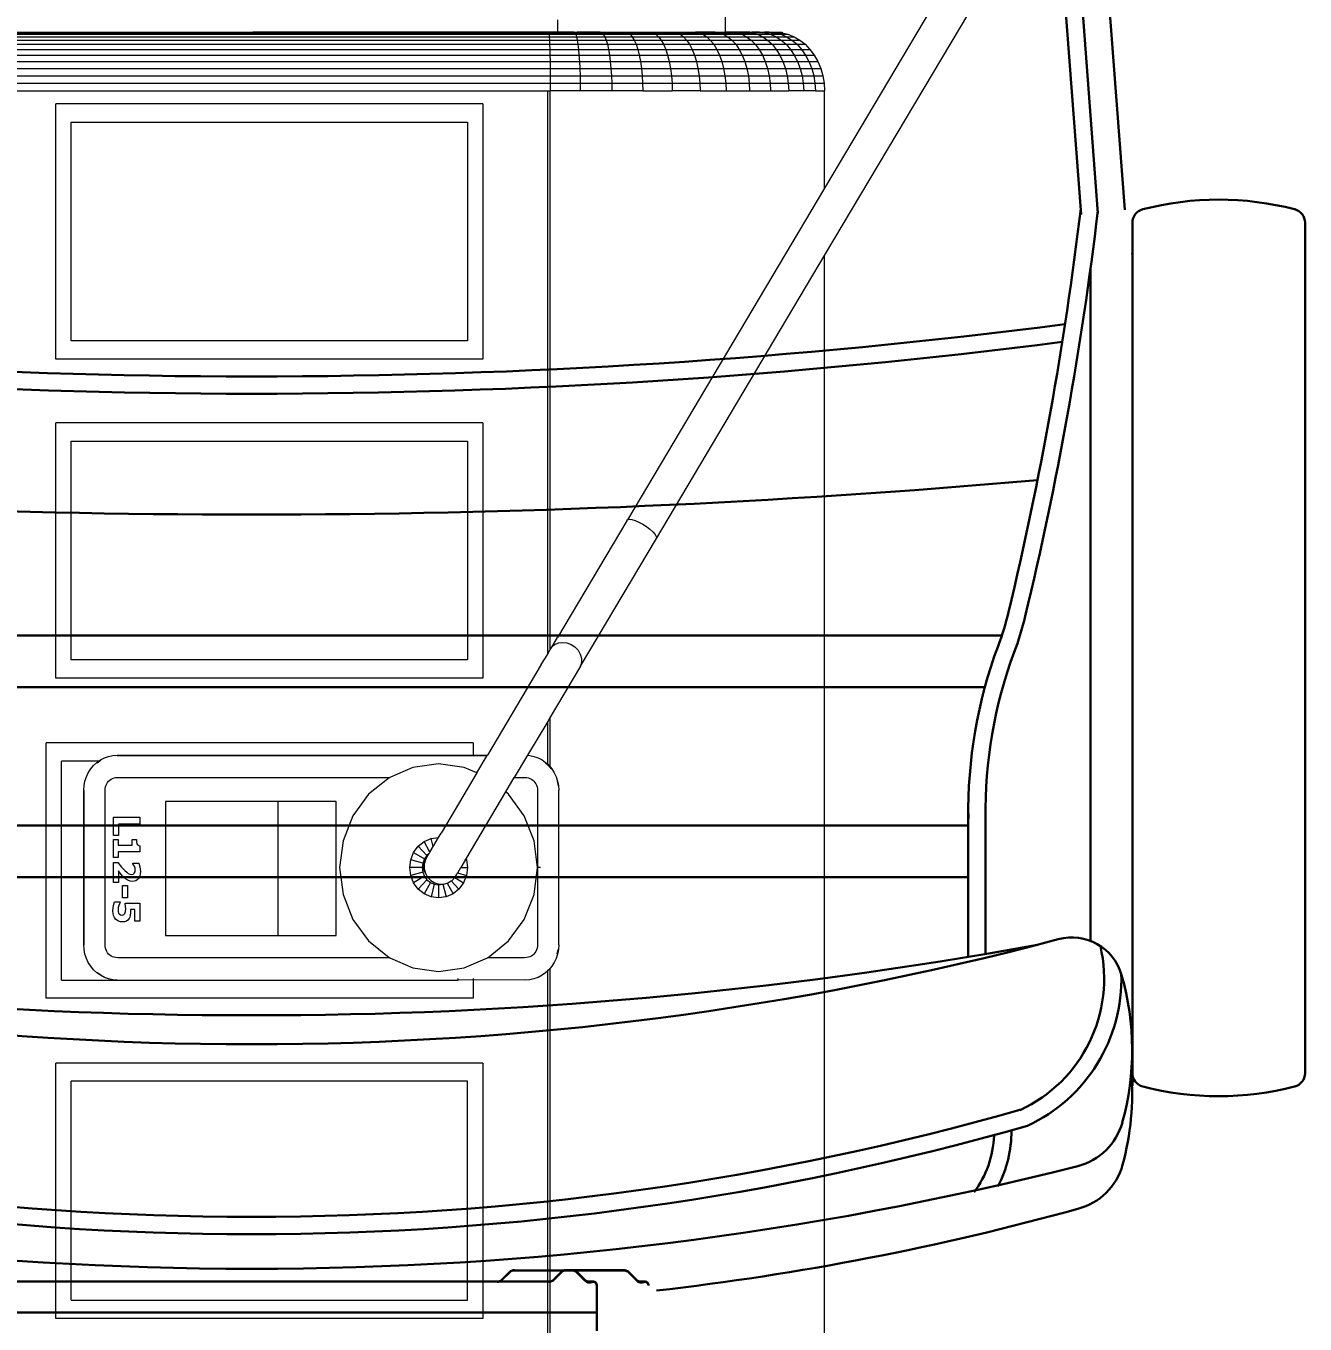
# Model space of a CAD drawing. Header units: millimetres. Extents: x 3552052 to 4144896, y -707811 to -630695.
# Drawn here: x 3697224.5 to 3697594.9, y -691755.3 to -691379.4 of the extents above; entities that cross this region are included whole.
import ezdxf

# ---------------------------------------------------------------- set-up
doc = ezdxf.new("R2010")
doc.units = ezdxf.units.MM
doc.header["$LTSCALE"] = 6
doc.header["$MEASUREMENT"] = 0
doc.layers.get('Defpoints').update_dxf_attribs({"linetype": 'CONTINUOUS', "lineweight": 0})
doc.layers.add('ELE-4M UPS P.SB', color=3, linetype='CONTINUOUS', lineweight=0)
doc.layers.add('EQP', color=6, linetype='CONTINUOUS', lineweight=0)
doc.styles.add('ROMANS', font='romans.shx')
doc.dimstyles.new('AEPL1', dxfattribs={"dimtxt": 100, "dimasz": 75, "dimexe": 25, "dimexo": 50, "dimtad": 0, "dimdec": 0, "dimtxsty": 'ROMANS', "dimcen": 2.5, "dimclrd": 7, "dimclre": 7, "dimclrt": 7, "dimadec": 0, "dimazin": 0, "dimtfac": 1, "dimtdec": 0, "dimtmove": 0, "dimatfit": 3, "dimfxl": 1, "dimlwd": 0, "dimlwe": 0, "dimarcsym": 0})

# ---------------------------------------------------------------- blocks, each defined once
blk = doc.blocks.new('*D188')
at = {"layer": 'Defpoints', "color": 0, "transparency": 16777216}
for p in [(3696598.37, -689428.17), (3697303.87, -689428.17), (3696928.12, -692148.4)]:
    blk.add_point(p, dxfattribs=at)
at = {"layer": 'ELE-4M UPS P.SB', "color": 7, "lineweight": 0, "transparency": 16777216}
for p, q in [((3697253.87, -689428.17), (3696573.37, -689428.17)), ((3696598.37, -689503.17), (3696598.37, -690611.47)), ((3696598.37, -692073.4), (3696598.37, -690965.1)), ((3696878.12, -692148.4), (3696573.37, -692148.4))]:
    blk.add_line(p, q, dxfattribs=at)
at = {"layer": 'ELE-4M UPS P.SB', "color": 7, "transparency": 16777216}
for points in [[(3696585.87, -689503.17), (3696610.87, -689503.17), (3696598.37, -689428.17)], [(3696585.87, -692073.4), (3696610.87, -692073.4), (3696598.37, -692148.4)]]:
    blk.add_solid(points, dxfattribs=at)
at = {"layer": 'ELE-4M UPS P.SB', "color": 7, "lineweight": -3, "transparency": 16777216, "insert": (3696598.37, -690788.28), "char_height": 100, "attachment_point": 5, "rotation": 90, "style": 'ROMANS'}
blk.add_mtext('2720', dxfattribs=at)
blk = doc.blocks.new('Philips+Ultrasound+fr')
at = {"layer": 'EQP'}
for p, q in [((22.33, 10.953), (14.212, -2.706)), ((14.212, -4.555), (22.934, 10.118)), ((11.497, 1.564), (11.497, 4.36)), ((6.899, 1.564), (6.899, 1.908)), ((-9.237, 1.442), (6.665, 1.442)), ((-9.222, 1.509), (6.66, 1.509)), ((-8.985, 1.564), (-5.476, 1.564)), ((-8.985, 1.564), (-0.902, 1.564)), ((-8.985, 1.55), (-5.499, 1.55)), ((-5.499, 1.55), (-5.476, 1.564)), ((-5.499, 1.55), (-1.392, 1.55)), ((-5.476, 1.564), (-1.461, 1.564)), ((-1.392, 1.55), (-1.461, 1.564)), ((3.711, 1.564), (-1.461, 1.564)), ((-1.392, 1.55), (3.735, 1.55)), ((-1.167, 1.55), (-1.064, 1.564)), ((-0.907, 1.564), (-0.91, 1.564)), ((6.899, 1.564), (-0.903, 1.564)), ((-0.793, 1.564), (-0.795, 1.564)), ((3.735, 1.55), (3.711, 1.564)), ((6.648, 1.564), (3.711, 1.564)), ((3.735, 1.55), (6.654, 1.55)), ((6.648, 1.564), (6.654, 1.55)), ((6.648, 1.564), (6.654, 1.564)), ((6.654, 1.564), (6.899, 1.564)), ((6.654, 1.564), (6.654, 1.55)), ((6.654, 1.55), (6.66, 1.509)), ((6.654, 1.55), (6.899, 1.55)), ((6.66, 1.509), (6.665, 1.442)), ((6.66, 1.509), (7.389, 1.509)), ((6.665, 1.442), (6.67, 1.349)), ((6.665, 1.442), (7.41, 1.442)), ((6.899, 1.55), (6.899, 1.564)), ((7.346, 1.564), (6.899, 1.564)), ((6.899, 1.55), (7.368, 1.55)), ((7.346, 1.564), (7.368, 1.55)), ((7.346, 1.564), (7.429, 1.564)), ((7.368, 1.55), (7.389, 1.509)), ((7.368, 1.55), (7.422, 1.55)), ((7.389, 1.509), (7.41, 1.442)), ((7.389, 1.509), (8.146, 1.509)), ((7.41, 1.442), (7.43, 1.349)), ((7.41, 1.442), (8.185, 1.442)), ((7.429, 1.564), (7.422, 1.55)), ((7.422, 1.55), (8.105, 1.55)), ((8.064, 1.564), (7.429, 1.564)), ((8.064, 1.564), (8.105, 1.55)), ((8.064, 1.564), (8.763, 1.564)), ((8.105, 1.55), (8.146, 1.509)), ((8.105, 1.55), (8.823, 1.55)), ((8.146, 1.509), (8.185, 1.442)), ((8.146, 1.509), (8.882, 1.509)), ((8.185, 1.442), (8.222, 1.349)), ((8.185, 1.442), (8.939, 1.442)), ((8.763, 1.564), (8.823, 1.55)), ((8.763, 1.564), (9.433, 1.564)), ((8.823, 1.55), (8.882, 1.509)), ((8.823, 1.55), (9.511, 1.55)), ((8.882, 1.509), (8.939, 1.442)), ((8.882, 1.509), (9.588, 1.509)), ((8.939, 1.442), (8.993, 1.349)), ((8.939, 1.442), (9.662, 1.442)), ((9.433, 1.564), (9.511, 1.55)), ((9.433, 1.564), (10.093, 1.564)), ((9.511, 1.55), (9.588, 1.509)), ((9.511, 1.55), (10.162, 1.55)), ((9.588, 1.509), (9.662, 1.442)), ((9.588, 1.509), (10.255, 1.509)), ((9.662, 1.442), (9.732, 1.349)), ((9.662, 1.442), (10.345, 1.442)), ((10.093, 1.564), (10.162, 1.55)), ((10.093, 1.564), (10.678, 1.564)), ((10.162, 1.55), (10.766, 1.55)), ((10.162, 1.55), (10.255, 1.509)), ((10.255, 1.509), (10.345, 1.442)), ((10.255, 1.509), (10.875, 1.509)), ((10.345, 1.442), (10.431, 1.349)), ((10.345, 1.442), (10.98, 1.442)), ((10.678, 1.564), (10.766, 1.55)), ((11.211, 1.564), (10.678, 1.564)), ((10.766, 1.55), (11.316, 1.55)), ((10.766, 1.55), (10.875, 1.509)), ((10.875, 1.509), (11.439, 1.509)), ((10.875, 1.509), (10.98, 1.442)), ((10.98, 1.442), (11.558, 1.442)), ((10.98, 1.442), (11.08, 1.349)), ((11.211, 1.564), (11.316, 1.55)), ((11.211, 1.564), (11.497, 1.564)), ((11.316, 1.55), (11.439, 1.509)), ((11.316, 1.55), (11.497, 1.55)), ((11.439, 1.509), (11.558, 1.442)), ((11.439, 1.509), (11.941, 1.509)), ((11.497, 1.55), (11.497, 1.564)), ((11.685, 1.564), (11.497, 1.564)), ((12.165, 1.564), (11.497, 1.564)), ((11.497, 1.55), (11.805, 1.55)), ((11.558, 1.442), (11.671, 1.349)), ((11.558, 1.442), (12.072, 1.442)), ((11.685, 1.564), (11.805, 1.55)), ((12.114, 1.564), (11.685, 1.564)), ((11.805, 1.55), (11.941, 1.509)), ((11.805, 1.55), (12.155, 1.55)), ((11.941, 1.509), (12.072, 1.442)), ((11.941, 1.509), (12.374, 1.509)), ((12.072, 1.442), (12.196, 1.349)), ((12.072, 1.442), (12.515, 1.442)), ((12.114, 1.564), (12.216, 1.564)), ((12.114, 1.564), (12.217, 1.551)), ((12.155, 1.55), (12.217, 1.551)), ((12.345, 1.55), (12.165, 1.564)), ((12.279, 1.564), (12.216, 1.564)), ((12.216, 1.564), (12.351, 1.553)), ((12.217, 1.551), (12.227, 1.55)), ((12.227, 1.55), (12.351, 1.553)), ((12.227, 1.55), (12.374, 1.509)), ((12.408, 1.554), (12.279, 1.564)), ((12.279, 1.564), (12.513, 1.556)), ((12.432, 1.564), (12.279, 1.564)), ((12.33, 1.564), (12.504, 1.55)), ((12.351, 1.553), (12.39, 1.55)), ((12.374, 1.509), (12.515, 1.442)), ((12.374, 1.509), (12.732, 1.509)), ((12.408, 1.554), (12.39, 1.55)), ((12.459, 1.55), (12.408, 1.554)), ((12.432, 1.564), (12.568, 1.564)), ((12.432, 1.564), (12.513, 1.556)), ((12.576, 1.55), (12.459, 1.55)), ((12.513, 1.556), (12.649, 1.558)), ((12.513, 1.556), (12.576, 1.55)), ((12.515, 1.442), (12.65, 1.349)), ((12.515, 1.442), (12.882, 1.442)), ((12.649, 1.558), (12.568, 1.564)), ((12.696, 1.564), (12.568, 1.564)), ((12.576, 1.55), (12.649, 1.558)), ((12.576, 1.55), (12.732, 1.509)), ((12.749, 1.55), (12.576, 1.55)), ((12.649, 1.558), (12.74, 1.559)), ((12.749, 1.55), (12.649, 1.558)), ((12.696, 1.564), (12.861, 1.564)), ((12.696, 1.564), (12.74, 1.559)), ((12.732, 1.509), (12.882, 1.442)), ((12.732, 1.509), (13.011, 1.509)), ((12.74, 1.559), (12.861, 1.564)), ((12.74, 1.559), (12.849, 1.55)), ((12.749, 1.55), (12.849, 1.55)), ((12.849, 1.55), (13.011, 1.509)), ((12.849, 1.55), (12.927, 1.55)), ((12.861, 1.564), (12.892, 1.562)), ((12.882, 1.442), (13.025, 1.349)), ((12.882, 1.442), (13.168, 1.442)), ((12.892, 1.562), (13.05, 1.564)), ((12.892, 1.562), (12.972, 1.555)), ((12.927, 1.55), (12.972, 1.555)), ((12.927, 1.55), (13.036, 1.55)), ((12.972, 1.555), (13.05, 1.564)), ((12.972, 1.555), (13.036, 1.55)), ((13.011, 1.509), (13.168, 1.442)), ((13.011, 1.509), (13.208, 1.509)), ((13.036, 1.55), (13.05, 1.547)), ((13.05, 1.564), (13.05, 1.547)), ((13.05, 1.547), (13.208, 1.509)), ((13.168, 1.442), (13.317, 1.349)), ((13.168, 1.442), (13.374, 1.442)), ((13.208, 1.509), (13.374, 1.442)), ((13.374, 1.442), (13.532, 1.349)), ((-9.278, 1.094), (6.679, 1.094)), ((-9.266, 1.233), (6.675, 1.233)), ((-9.252, 1.349), (6.67, 1.349)), ((6.67, 1.349), (6.675, 1.233)), ((6.67, 1.349), (7.43, 1.349)), ((6.675, 1.233), (6.679, 1.094)), ((6.675, 1.233), (7.448, 1.233)), ((6.679, 1.094), (6.683, 0.936)), ((6.679, 1.094), (7.465, 1.094)), ((7.43, 1.349), (7.448, 1.233)), ((7.43, 1.349), (8.222, 1.349)), ((7.448, 1.233), (7.465, 1.094)), ((7.448, 1.233), (8.257, 1.233)), ((7.465, 1.094), (7.479, 0.936)), ((7.465, 1.094), (8.288, 1.094)), ((8.222, 1.349), (8.257, 1.233)), ((8.222, 1.349), (8.993, 1.349)), ((8.257, 1.233), (8.288, 1.094)), ((8.257, 1.233), (9.043, 1.233)), ((8.288, 1.094), (8.315, 0.936)), ((8.288, 1.094), (9.089, 1.094)), ((8.993, 1.349), (9.043, 1.233)), ((8.993, 1.349), (9.732, 1.349)), ((9.043, 1.233), (9.089, 1.094)), ((9.043, 1.233), (9.798, 1.233)), ((9.089, 1.094), (9.129, 0.936)), ((9.089, 1.094), (9.857, 1.094)), ((9.732, 1.349), (9.798, 1.233)), ((9.732, 1.349), (10.431, 1.349)), ((9.798, 1.233), (9.857, 1.094)), ((9.798, 1.233), (10.511, 1.233)), ((9.857, 1.094), (9.909, 0.936)), ((9.857, 1.094), (10.583, 1.094)), ((10.431, 1.349), (10.511, 1.233)), ((10.431, 1.349), (11.08, 1.349)), ((10.511, 1.233), (10.583, 1.094)), ((10.511, 1.233), (11.173, 1.233)), ((10.583, 1.094), (10.646, 0.936)), ((10.583, 1.094), (11.257, 1.094)), ((11.08, 1.349), (11.671, 1.349)), ((11.08, 1.349), (11.173, 1.233)), ((11.173, 1.233), (11.776, 1.233)), ((11.173, 1.233), (11.257, 1.094)), ((11.257, 1.094), (11.87, 1.094)), ((11.257, 1.094), (11.33, 0.936)), ((11.671, 1.349), (11.776, 1.233)), ((11.671, 1.349), (12.196, 1.349)), ((11.776, 1.233), (11.87, 1.094)), ((11.776, 1.233), (12.312, 1.233)), ((11.87, 1.094), (11.954, 0.936)), ((11.87, 1.094), (12.416, 1.094)), ((12.196, 1.349), (12.312, 1.233)), ((12.196, 1.349), (12.65, 1.349)), ((12.312, 1.233), (12.416, 1.094)), ((12.312, 1.233), (12.774, 1.233)), ((12.416, 1.094), (12.508, 0.936)), ((12.416, 1.094), (12.887, 1.094)), ((12.65, 1.349), (12.774, 1.233)), ((12.65, 1.349), (13.025, 1.349)), ((12.774, 1.233), (12.887, 1.094)), ((12.774, 1.233), (13.157, 1.233)), ((12.887, 1.094), (12.986, 0.936)), ((12.887, 1.094), (13.277, 1.094)), ((13.025, 1.349), (13.157, 1.233)), ((13.025, 1.349), (13.317, 1.349)), ((13.157, 1.233), (13.277, 1.094)), ((13.157, 1.233), (13.456, 1.233)), ((13.277, 1.094), (13.382, 0.936)), ((13.277, 1.094), (13.581, 1.094)), ((13.317, 1.349), (13.456, 1.233)), ((13.317, 1.349), (13.532, 1.349)), ((13.456, 1.233), (13.581, 1.094)), ((13.456, 1.233), (13.678, 1.233)), ((13.532, 1.349), (13.678, 1.233)), ((13.581, 1.094), (13.691, 0.936)), ((13.581, 1.094), (13.811, 1.094)), ((13.678, 1.233), (13.811, 1.094)), ((13.811, 1.094), (13.927, 0.936)), ((-9.298, 0.761), (6.686, 0.761)), ((-9.289, 0.936), (6.683, 0.936)), ((6.683, 0.936), (6.686, 0.761)), ((6.683, 0.936), (7.479, 0.936)), ((6.686, 0.761), (6.688, 0.573)), ((6.686, 0.761), (7.492, 0.761)), ((7.479, 0.936), (7.492, 0.761)), ((7.479, 0.936), (8.315, 0.936)), ((7.492, 0.761), (7.502, 0.573)), ((7.492, 0.761), (8.339, 0.761)), ((8.315, 0.936), (8.339, 0.761)), ((8.315, 0.936), (9.129, 0.936)), ((8.339, 0.761), (8.357, 0.573)), ((8.339, 0.761), (9.162, 0.761)), ((9.129, 0.936), (9.162, 0.761)), ((9.129, 0.936), (9.909, 0.936)), ((9.162, 0.761), (9.19, 0.573)), ((9.162, 0.761), (9.953, 0.761)), ((9.909, 0.936), (9.953, 0.761)), ((9.909, 0.936), (10.646, 0.936)), ((9.953, 0.761), (9.988, 0.573)), ((9.953, 0.761), (10.699, 0.761)), ((10.646, 0.936), (10.699, 0.761)), ((10.646, 0.936), (11.33, 0.936)), ((10.699, 0.761), (10.742, 0.573)), ((10.699, 0.761), (11.393, 0.761)), ((11.33, 0.936), (11.954, 0.936)), ((11.33, 0.936), (11.393, 0.761)), ((11.393, 0.761), (12.024, 0.761)), ((11.393, 0.761), (11.443, 0.573)), ((11.954, 0.936), (12.024, 0.761)), ((11.954, 0.936), (12.508, 0.936)), ((12.024, 0.761), (12.081, 0.573)), ((12.024, 0.761), (12.586, 0.761)), ((12.508, 0.936), (12.586, 0.761)), ((12.508, 0.936), (12.986, 0.936)), ((12.586, 0.761), (12.648, 0.573)), ((12.586, 0.761), (13.07, 0.761)), ((12.986, 0.936), (13.07, 0.761)), ((12.986, 0.936), (13.382, 0.936)), ((13.07, 0.761), (13.138, 0.573)), ((13.07, 0.761), (13.472, 0.761)), ((13.382, 0.936), (13.472, 0.761)), ((13.382, 0.936), (13.691, 0.936)), ((13.472, 0.761), (13.543, 0.573)), ((13.472, 0.761), (13.784, 0.761)), ((13.691, 0.936), (13.784, 0.761)), ((13.691, 0.936), (13.927, 0.936)), ((13.784, 0.761), (13.859, 0.573)), ((13.784, 0.761), (14.026, 0.761)), ((13.927, 0.936), (14.026, 0.761)), ((14.026, 0.761), (14.105, 0.573)), ((-9.311, 0.373), (6.69, 0.373)), ((-9.306, 0.573), (6.688, 0.573)), ((6.688, 0.573), (6.69, 0.373)), ((6.688, 0.573), (7.502, 0.573)), ((6.69, 0.373), (6.691, 0.166)), ((6.69, 0.373), (7.509, 0.373)), ((7.502, 0.573), (7.509, 0.373)), ((7.502, 0.573), (8.357, 0.573)), ((7.509, 0.373), (7.514, 0.166)), ((7.509, 0.373), (8.371, 0.373)), ((8.357, 0.573), (8.371, 0.373)), ((8.357, 0.573), (9.19, 0.573)), ((8.371, 0.373), (8.379, 0.166)), ((8.371, 0.373), (9.209, 0.373)), ((9.19, 0.573), (9.209, 0.373)), ((9.19, 0.573), (9.988, 0.573)), ((9.209, 0.373), (9.222, 0.166)), ((9.209, 0.373), (10.014, 0.373)), ((9.988, 0.573), (10.014, 0.373)), ((9.988, 0.573), (10.742, 0.573)), ((10.014, 0.373), (10.03, 0.166)), ((10.014, 0.373), (10.774, 0.373)), ((10.742, 0.573), (10.774, 0.373)), ((10.742, 0.573), (11.443, 0.573)), ((10.774, 0.373), (10.793, 0.166)), ((10.774, 0.373), (11.48, 0.373)), ((11.443, 0.573), (12.081, 0.573)), ((11.443, 0.573), (11.48, 0.373)), ((11.48, 0.373), (12.123, 0.373)), ((11.48, 0.373), (11.503, 0.166)), ((12.081, 0.573), (12.123, 0.373)), ((12.081, 0.573), (12.648, 0.573)), ((12.123, 0.373), (12.148, 0.166)), ((12.123, 0.373), (12.694, 0.373)), ((12.648, 0.573), (12.694, 0.373)), ((12.648, 0.573), (13.138, 0.573)), ((12.694, 0.373), (12.723, 0.166)), ((12.694, 0.373), (13.187, 0.373)), ((13.138, 0.573), (13.187, 0.373)), ((13.138, 0.573), (13.543, 0.573)), ((13.187, 0.373), (13.218, 0.166)), ((13.187, 0.373), (13.595, 0.373)), ((13.543, 0.573), (13.595, 0.373)), ((13.543, 0.573), (13.859, 0.573)), ((13.595, 0.373), (13.628, 0.166)), ((13.595, 0.373), (13.914, 0.373)), ((13.859, 0.573), (13.914, 0.373)), ((13.859, 0.573), (14.105, 0.573)), ((13.914, 0.373), (13.948, 0.166)), ((13.914, 0.373), (14.163, 0.373)), ((14.105, 0.573), (14.163, 0.373)), ((14.163, 0.373), (14.199, 0.166)), ((-9.315, 0.166), (6.691, 0.166)), ((6.691, 0.166), (6.692, -0.044)), ((6.691, 0.166), (7.514, 0.166)), ((7.514, 0.166), (7.515, -0.044)), ((7.514, 0.166), (8.379, 0.166)), ((8.379, 0.166), (8.383, -0.044)), ((8.379, 0.166), (9.222, 0.166)), ((9.222, 0.166), (9.227, -0.044)), ((9.222, 0.166), (10.03, 0.166)), ((10.03, 0.166), (10.036, -0.044)), ((10.03, 0.166), (10.793, 0.166)), ((10.793, 0.166), (10.801, -0.044)), ((10.793, 0.166), (11.503, 0.166)), ((11.503, 0.166), (12.148, 0.166)), ((11.503, 0.166), (11.511, -0.044)), ((12.148, 0.166), (12.158, -0.044)), ((12.148, 0.166), (12.723, 0.166)), ((12.723, 0.166), (12.733, -0.044)), ((12.723, 0.166), (13.218, 0.166)), ((13.218, 0.166), (13.229, -0.044)), ((13.218, 0.166), (13.628, 0.166)), ((13.628, 0.166), (13.64, -0.044)), ((13.628, 0.166), (13.948, 0.166)), ((13.948, 0.166), (13.961, -0.044)), ((13.948, 0.166), (14.199, 0.166)), ((14.199, 0.166), (14.212, -0.044)), ((-8.426, -0.044), (6.622, -0.044)), ((6.622, -0.044), (6.692, -0.044)), ((6.622, -15.477), (6.622, -0.044)), ((7.515, -0.044), (6.692, -0.044)), ((6.692, -15.361), (6.692, -0.044)), ((8.383, -0.044), (7.515, -0.044)), ((9.227, -0.044), (8.383, -0.044)), ((9.227, -0.044), (10.036, -0.044)), ((10.801, -0.044), (10.036, -0.044)), ((10.801, -0.044), (11.511, -0.044)), ((11.511, -0.044), (12.158, -0.044)), ((12.158, -0.044), (12.733, -0.044)), ((12.733, -0.044), (13.229, -0.044)), ((13.64, -0.044), (13.229, -0.044)), ((13.961, -0.044), (13.64, -0.044)), ((13.961, -0.044), (14.212, -0.044)), ((14.212, -2.706), (14.212, -0.044)), ((-6.86, -7.4), (-6.86, -0.4)), ((4.844, -0.4), (-6.86, -0.4)), ((4.844, -0.4), (4.844, -7.4)), ((-6.442, -6.9), (-6.442, -0.9)), ((-6.442, -0.9), (-6.424, -0.9)), ((-6.424, -0.9), (4.393, -0.9)), ((4.393, -0.9), (4.426, -0.9)), ((4.426, -0.9), (4.426, -6.9)), ((14.212, -2.706), (8.81, -11.801)), ((9.603, -12.311), (14.212, -4.555)), ((14.212, -48), (14.212, -4.555)), ((-6.424, -6.9), (-6.442, -6.9)), ((4.393, -6.9), (-6.424, -6.9)), ((4.426, -6.9), (4.393, -6.9)), ((4.844, -7.4), (-6.86, -7.4)), ((-6.86, -16.143), (-6.86, -9.143)), ((4.844, -9.143), (-6.86, -9.143)), ((4.844, -9.143), (4.844, -16.143)), ((-6.442, -15.643), (-6.442, -9.643)), ((-6.442, -9.643), (4.426, -9.643)), ((4.426, -9.643), (4.426, -15.643)), ((8.788, -11.832), (6.889, -15.027)), ((8.788, -11.832), (8.81, -11.801)), ((8.81, -11.801), (8.858, -11.788)), ((8.858, -11.788), (8.93, -11.795)), ((8.93, -11.795), (9.019, -11.821)), ((9.019, -11.821), (9.12, -11.864)), ((9.12, -11.864), (9.227, -11.92)), ((9.227, -11.92), (9.331, -11.988)), ((9.331, -11.988), (9.426, -12.061)), ((9.426, -12.061), (9.506, -12.134)), ((7.519, -15.817), (9.603, -12.311)), ((9.506, -12.134), (9.564, -12.203)), ((9.564, -12.203), (9.597, -12.264)), ((9.597, -12.264), (9.603, -12.311)), ((6.692, -15.361), (6.733, -15.295)), ((6.733, -15.295), (6.889, -15.027)), ((6.733, -15.295), (6.816, -15.224)), ((6.816, -15.224), (6.918, -15.179)), ((6.918, -15.179), (7.032, -15.163)), ((7.032, -15.163), (7.151, -15.177)), ((7.151, -15.177), (7.266, -15.22)), ((7.266, -15.22), (7.369, -15.288)), ((7.369, -15.288), (7.454, -15.378)), ((4.426, -15.643), (-6.442, -15.643)), ((6.447, -15.77), (6.622, -15.483)), ((6.622, -15.477), (6.672, -15.398)), ((6.622, -15.483), (6.622, -15.477)), ((6.672, -15.398), (6.675, -15.386)), ((6.675, -15.386), (6.692, -15.365)), ((6.692, -15.365), (6.692, -15.361)), ((7.454, -15.378), (7.515, -15.484)), ((7.515, -15.484), (7.547, -15.597)), ((7.547, -15.597), (7.548, -15.711)), ((6.447, -15.77), (4.971, -18.254)), ((7.519, -15.817), (6.692, -17.208)), ((7.548, -15.711), (7.519, -15.817)), ((4.844, -16.143), (-6.86, -16.143)), ((6.622, -17.327), (6.068, -18.258)), ((6.692, -17.208), (6.622, -17.327)), ((6.622, -18.503), (6.622, -17.327)), ((6.692, -18.578), (6.692, -17.208)), ((4.582, -17.918), (-7.122, -17.918)), ((-7.122, -24.918), (-7.122, -17.918)), ((4.582, -17.918), (4.582, -18.254)), ((-6.704, -24.418), (-6.704, -18.418)), ((-5.684, -18.418), (-6.704, -18.418)), ((-5.824, -18.536), (-5.734, -18.453)), ((-5.734, -18.453), (-5.684, -18.418)), ((-5.727, -18.462), (-5.663, -18.418)), ((-5.684, -18.418), (-5.634, -18.383)), ((-5.663, -18.418), (-5.684, -18.418)), ((-5.656, -18.418), (-5.663, -18.418)), ((-5.656, -18.418), (-5.628, -18.394)), ((-5.634, -18.383), (-5.527, -18.327)), ((-5.527, -18.327), (-5.413, -18.287)), ((-5.413, -18.287), (-5.296, -18.263)), ((-5.296, -18.263), (-5.177, -18.254)), ((-5.177, -18.254), (4.582, -18.254)), ((-5.176, -18.266), (4.582, -18.271)), ((3.631, -18.492), (2.929, -18.588)), ((4.333, -18.588), (3.631, -18.492)), ((4.582, -18.254), (4.971, -18.254)), ((4.582, -18.271), (4.582, -18.254)), ((4.582, -18.271), (4.963, -18.266)), ((4.682, -18.74), (4.963, -18.266)), ((4.963, -18.266), (4.971, -18.254)), ((6.068, -18.258), (5.707, -18.864)), ((6.068, -18.258), (6.129, -18.263)), ((6.129, -18.263), (6.246, -18.287)), ((6.246, -18.287), (6.359, -18.327)), ((6.359, -18.327), (6.467, -18.383)), ((6.467, -18.383), (6.566, -18.453)), ((6.559, -18.462), (6.622, -18.52)), ((6.566, -18.453), (6.622, -18.503)), ((6.622, -18.503), (6.656, -18.536)), ((6.622, -18.52), (6.622, -18.503)), ((-6.061, -18.966), (-6.022, -18.847)), ((-6.022, -18.847), (-5.969, -18.734)), ((-5.969, -18.734), (-5.903, -18.63)), ((-5.903, -18.63), (-5.824, -18.536)), ((2.929, -18.588), (2.294, -18.864)), ((4.682, -18.74), (3.7, -20.392)), ((4.682, -18.74), (4.333, -18.588)), ((6.622, -18.525), (6.622, -18.52)), ((6.622, -18.525), (6.648, -18.544)), ((6.648, -18.544), (6.692, -18.596)), ((6.656, -18.536), (6.692, -18.578)), ((6.692, -18.578), (6.735, -18.63)), ((6.692, -18.596), (6.692, -18.578)), ((6.692, -18.603), (6.692, -18.596)), ((6.692, -18.603), (6.726, -18.637)), ((6.735, -18.63), (6.802, -18.734)), ((6.802, -18.734), (6.855, -18.847)), ((6.855, -18.847), (6.893, -18.966)), ((-6.092, -19.214), (-6.084, -19.089)), ((-6.092, -23.458), (-6.092, -19.214)), ((-6.084, -19.089), (-6.061, -18.966)), ((-6.08, -23.458), (-6.08, -19.215)), ((-5.51, -19.234), (-5.506, -19.169)), ((-5.506, -19.169), (-5.498, -19.124)), ((-5.498, -19.124), (-5.484, -19.081)), ((-5.484, -19.081), (-5.465, -19.04)), ((-5.465, -19.04), (-5.44, -19.002)), ((-5.44, -19.002), (-5.412, -18.968)), ((-5.412, -18.968), (-5.379, -18.938)), ((-5.379, -18.938), (-5.343, -18.912)), ((-5.343, -18.912), (-5.304, -18.892)), ((-5.304, -18.892), (-5.263, -18.878)), ((-5.263, -18.878), (-5.22, -18.869)), ((-5.22, -18.869), (-5.158, -18.864)), ((-5.158, -18.864), (2.294, -18.864)), ((2.275, -18.873), (1.714, -19.325)), ((2.294, -18.864), (2.275, -18.873)), ((5.471, -19.262), (5.707, -18.864)), ((5.707, -18.864), (5.99, -18.864)), ((5.99, -18.864), (6.053, -18.869)), ((6.053, -18.869), (6.095, -18.878)), ((6.095, -18.878), (6.136, -18.892)), ((6.136, -18.892), (6.175, -18.912)), ((6.175, -18.912), (6.212, -18.938)), ((6.212, -18.938), (6.244, -18.968)), ((6.244, -18.968), (6.273, -19.002)), ((6.273, -19.002), (6.297, -19.04)), ((6.297, -19.04), (6.317, -19.081)), ((6.317, -19.081), (6.331, -19.124)), ((6.331, -19.124), (6.339, -19.169)), ((6.339, -19.169), (6.343, -19.234)), ((6.882, -18.969), (6.905, -19.091)), ((6.893, -18.966), (6.917, -19.089)), ((6.917, -19.089), (6.925, -19.214)), ((6.925, -23.458), (6.925, -19.214)), ((-5.51, -23.438), (-5.51, -19.234)), ((-3.855, -19.526), (-3.855, -23.202)), ((-0.774, -19.526), (-3.855, -19.526)), ((-0.774, -19.526), (-0.774, -23.202)), ((0.822, -19.526), (-0.774, -19.526)), ((0.822, -23.202), (0.822, -19.526)), ((1.714, -19.325), (1.283, -19.914)), ((4.384, -21.092), (5.471, -19.262)), ((5.549, -19.325), (5.471, -19.262)), ((5.98, -19.914), (5.549, -19.325)), ((6.343, -19.234), (6.343, -21.336)), ((1.283, -19.914), (1.012, -20.6)), ((6.251, -20.6), (5.98, -19.914)), ((-5.281, -20.454), (-5.281, -19.955)), ((-5.281, -19.955), (-4.556, -19.955)), ((-4.556, -20.143), (-5.142, -20.143)), ((-5.142, -20.143), (-5.142, -20.454)), ((-4.556, -19.955), (-4.556, -20.143)), ((-5.142, -20.454), (-5.281, -20.454)), ((-5.281, -21.058), (-5.281, -20.564)), ((-5.281, -20.564), (-5.154, -20.564)), ((-5.154, -20.564), (-5.154, -20.722)), ((-4.771, -20.722), (-4.771, -20.564)), ((-4.771, -20.564), (-4.653, -20.564)), ((-4.653, -20.564), (-4.649, -20.633)), ((-4.649, -20.633), (-4.635, -20.688)), ((1.012, -20.6), (0.919, -21.336)), ((3.072, -20.75), (3.236, -20.618)), ((3.236, -20.618), (3.427, -20.535)), ((3.396, -20.909), (3.236, -20.618)), ((3.427, -20.535), (3.631, -20.507)), ((3.484, -20.758), (3.427, -20.535)), ((3.497, -20.734), (3.631, -20.507)), ((3.631, -20.507), (3.7, -20.392)), ((6.343, -21.336), (6.251, -20.6)), ((-5.154, -20.722), (-4.771, -20.722)), ((-4.555, -20.904), (-5.154, -20.904)), ((-5.154, -20.904), (-5.154, -21.058)), ((-4.635, -20.688), (-4.621, -20.709)), ((-4.621, -20.709), (-4.603, -20.725)), ((-4.603, -20.725), (-4.581, -20.735)), ((-4.581, -20.735), (-4.555, -20.74)), ((-4.555, -20.74), (-4.555, -20.904)), ((2.867, -21.121), (2.946, -20.921)), ((2.946, -20.921), (3.072, -20.75)), ((2.946, -20.921), (3.241, -21.1)), ((3.072, -20.75), (3.313, -21.002)), ((3.361, -20.963), (3.313, -21.002)), ((3.339, -21.005), (3.361, -20.963)), ((3.368, -20.957), (3.361, -20.963)), ((3.368, -20.957), (3.371, -20.946)), ((3.371, -20.946), (3.396, -20.909)), ((3.396, -20.909), (3.484, -20.758)), ((3.484, -20.758), (3.497, -20.734)), ((-5.154, -21.058), (-5.281, -21.058)), ((-5.281, -21.745), (-5.281, -21.196)), ((-5.281, -21.196), (-5.162, -21.196)), ((-5.162, -21.196), (-5.061, -21.322)), ((-5.061, -21.322), (-4.971, -21.419)), ((-4.746, -21.229), (-4.746, -21.214)), ((-4.746, -21.214), (-4.588, -21.214)), ((-4.728, -21.256), (-4.746, -21.229)), ((-4.705, -21.3), (-4.728, -21.256)), ((-4.688, -21.351), (-4.705, -21.3)), ((-4.681, -21.405), (-4.688, -21.351)), ((-4.588, -21.214), (-4.558, -21.313)), ((-4.558, -21.313), (-4.546, -21.379)), ((0.919, -21.336), (1.012, -22.072)), ((2.84, -21.336), (2.867, -21.121)), ((2.867, -21.551), (2.84, -21.336)), ((3.18, -21.336), (2.84, -21.336)), ((3.196, -21.214), (2.867, -21.121)), ((3.196, -21.214), (3.18, -21.336)), ((3.18, -21.336), (3.196, -21.459)), ((3.241, -21.1), (3.196, -21.214)), ((3.219, -21.306), (3.229, -21.202)), ((3.235, -21.409), (3.219, -21.306)), ((3.229, -21.202), (3.239, -21.174)), ((3.269, -21.123), (3.238, -21.245)), ((3.238, -21.245), (3.238, -21.371)), ((3.239, -21.174), (3.265, -21.105)), ((3.313, -21.002), (3.241, -21.1)), ((3.265, -21.105), (3.324, -21.02)), ((3.33, -21.015), (3.269, -21.123)), ((3.324, -21.02), (3.33, -21.015)), ((3.33, -21.015), (3.337, -21.009)), ((3.339, -21.005), (3.337, -21.009)), ((4.164, -21.461), (4.238, -21.336)), ((4.36, -21.131), (4.238, -21.336)), ((4.238, -21.336), (4.422, -21.336)), ((4.36, -21.131), (4.384, -21.092)), ((4.36, -21.131), (4.395, -21.121)), ((4.384, -21.092), (4.395, -21.121)), ((4.395, -21.121), (4.422, -21.336)), ((4.422, -21.336), (4.395, -21.551)), ((6.251, -22.072), (6.343, -21.336)), ((6.428, -21.336), (6.343, -21.336)), ((6.343, -21.336), (6.343, -23.438)), ((-5.096, -21.49), (-5.144, -21.429)), ((-5.144, -21.429), (-5.144, -21.745)), ((-5.019, -21.578), (-5.096, -21.49)), ((-4.951, -21.64), (-5.019, -21.578)), ((-4.971, -21.419), (-4.918, -21.466)), ((-4.887, -21.682), (-4.951, -21.64)), ((-4.918, -21.466), (-4.873, -21.499)), ((-4.825, -21.705), (-4.887, -21.682)), ((-4.873, -21.499), (-4.83, -21.517)), ((-4.83, -21.517), (-4.786, -21.523)), ((-4.761, -21.713), (-4.825, -21.705)), ((-4.786, -21.523), (-4.741, -21.515)), ((-4.741, -21.515), (-4.708, -21.492)), ((-4.669, -21.696), (-4.712, -21.709)), ((-4.708, -21.492), (-4.688, -21.455)), ((-4.688, -21.455), (-4.681, -21.405)), ((-4.631, -21.674), (-4.669, -21.696)), ((-4.6, -21.644), (-4.631, -21.674)), ((-4.575, -21.606), (-4.6, -21.644)), ((-4.557, -21.56), (-4.575, -21.606)), ((-4.546, -21.505), (-4.557, -21.56)), ((-4.546, -21.379), (-4.542, -21.443)), ((-4.542, -21.443), (-4.546, -21.505)), ((3.196, -21.459), (2.867, -21.551)), ((2.946, -21.751), (2.867, -21.551)), ((3.241, -21.573), (2.946, -21.751)), ((3.313, -21.671), (3.072, -21.923)), ((3.196, -21.459), (3.241, -21.573)), ((3.271, -21.492), (3.235, -21.409)), ((3.238, -21.371), (3.271, -21.492)), ((3.241, -21.573), (3.313, -21.671)), ((3.271, -21.492), (3.277, -21.505)), ((3.28, -21.509), (3.277, -21.505)), ((3.28, -21.509), (3.332, -21.602)), ((3.313, -21.671), (3.406, -21.746)), ((3.332, -21.602), (3.419, -21.691)), ((3.419, -21.691), (3.526, -21.755)), ((3.885, -21.757), (3.98, -21.702)), ((3.98, -21.702), (3.991, -21.695)), ((3.98, -21.702), (4.191, -21.923)), ((3.991, -21.695), (4.079, -21.607)), ((4.079, -21.607), (4.119, -21.536)), ((4.079, -21.607), (4.316, -21.751)), ((4.119, -21.536), (4.151, -21.482)), ((4.151, -21.482), (4.164, -21.461)), ((4.151, -21.482), (4.395, -21.551)), ((4.164, -21.48), (4.164, -21.461)), ((4.395, -21.551), (4.316, -21.751)), ((-5.144, -21.745), (-5.281, -21.745)), ((-5.029, -22.163), (-5.029, -21.83)), ((-5.029, -21.83), (-4.893, -21.83)), ((-4.893, -21.83), (-4.893, -22.163)), ((-4.712, -21.709), (-4.761, -21.713)), ((3.072, -21.923), (2.946, -21.751)), ((3.236, -22.055), (3.072, -21.923)), ((3.406, -21.746), (3.236, -22.055)), ((3.427, -22.138), (3.236, -22.055)), ((3.406, -21.746), (3.515, -21.793)), ((3.515, -21.793), (3.427, -22.138)), ((3.515, -21.793), (3.631, -21.809)), ((3.526, -21.755), (3.644, -21.788)), ((3.631, -21.809), (3.748, -21.793)), ((3.631, -21.809), (3.631, -22.166)), ((3.644, -21.788), (3.748, -21.793)), ((3.748, -21.793), (3.757, -21.789)), ((3.748, -21.793), (3.836, -22.138)), ((3.757, -21.789), (3.767, -21.789)), ((3.767, -21.789), (3.866, -21.762)), ((4.027, -22.055), (3.836, -22.138)), ((3.866, -21.762), (3.885, -21.757)), ((3.866, -21.762), (4.027, -22.055)), ((4.191, -21.923), (4.027, -22.055)), ((4.316, -21.751), (4.191, -21.923)), ((-5.292, -22.443), (-5.282, -22.377)), ((-5.282, -22.377), (-5.252, -22.278)), ((-5.252, -22.278), (-5.094, -22.278)), ((-5.132, -22.373), (-5.149, -22.427)), ((-5.111, -22.327), (-5.132, -22.373)), ((-5.094, -22.295), (-5.111, -22.327)), ((-5.094, -22.278), (-5.094, -22.295)), ((-4.893, -22.163), (-5.029, -22.163)), ((-4.963, -22.327), (-4.963, -22.31)), ((-4.963, -22.31), (-4.556, -22.31)), ((-4.949, -22.394), (-4.963, -22.327)), ((-4.943, -22.474), (-4.949, -22.394)), ((-4.556, -22.31), (-4.556, -22.805)), ((1.012, -22.072), (1.283, -22.759)), ((3.631, -22.166), (3.427, -22.138)), ((3.836, -22.138), (3.631, -22.166)), ((5.98, -22.759), (6.251, -22.072)), ((-5.296, -22.521), (-5.292, -22.443)), ((-5.291, -22.593), (-5.296, -22.521)), ((-5.277, -22.653), (-5.291, -22.593)), ((-5.254, -22.704), (-5.277, -22.653)), ((-5.223, -22.747), (-5.254, -22.704)), ((-5.185, -22.781), (-5.223, -22.747)), ((-5.149, -22.427), (-5.155, -22.488)), ((-5.155, -22.488), (-5.148, -22.551)), ((-5.148, -22.551), (-5.138, -22.581)), ((-5.138, -22.581), (-5.123, -22.605)), ((-5.123, -22.605), (-5.09, -22.629)), ((-5.09, -22.629), (-5.042, -22.637)), ((-5.042, -22.637), (-5.018, -22.634)), ((-5.018, -22.634), (-4.998, -22.626)), ((-4.998, -22.626), (-4.969, -22.598)), ((-4.969, -22.598), (-4.955, -22.57)), ((-4.955, -22.57), (-4.948, -22.536)), ((-4.948, -22.536), (-4.943, -22.474)), ((-4.885, -22.774), (-4.926, -22.802)), ((-4.854, -22.736), (-4.885, -22.774)), ((-4.835, -22.698), (-4.854, -22.736)), ((-4.822, -22.655), (-4.835, -22.698)), ((-4.811, -22.556), (-4.822, -22.655)), ((-4.693, -22.488), (-4.814, -22.488)), ((-4.814, -22.488), (-4.812, -22.524)), ((-4.812, -22.524), (-4.811, -22.556)), ((-4.693, -22.805), (-4.693, -22.488)), ((1.283, -22.759), (1.714, -23.348)), ((5.549, -23.348), (5.98, -22.759)), ((-5.14, -22.806), (-5.185, -22.781)), ((-5.09, -22.821), (-5.14, -22.806)), ((-5.035, -22.826), (-5.09, -22.821)), ((-4.976, -22.82), (-5.035, -22.826)), ((-4.926, -22.802), (-4.976, -22.82)), ((-4.556, -22.805), (-4.693, -22.805)), ((-6.084, -23.583), (-6.092, -23.458)), ((-5.506, -23.503), (-5.51, -23.438)), ((-3.855, -23.202), (-0.774, -23.202)), ((-0.774, -23.202), (0.822, -23.202)), ((1.714, -23.348), (2.275, -23.8)), ((4.987, -23.8), (5.549, -23.348)), ((6.343, -23.438), (6.339, -23.503)), ((6.925, -23.458), (6.917, -23.583)), ((-6.061, -23.706), (-6.084, -23.583)), ((-6.022, -23.825), (-6.061, -23.706)), ((-5.969, -23.938), (-6.022, -23.825)), ((-5.498, -23.548), (-5.506, -23.503)), ((-5.484, -23.591), (-5.498, -23.548)), ((-5.465, -23.632), (-5.484, -23.591)), ((-5.44, -23.67), (-5.465, -23.632)), ((-5.412, -23.705), (-5.44, -23.67)), ((-5.379, -23.735), (-5.412, -23.705)), ((-5.343, -23.76), (-5.379, -23.735)), ((-5.304, -23.78), (-5.343, -23.76)), ((-5.263, -23.795), (-5.304, -23.78)), ((-5.22, -23.804), (-5.263, -23.795)), ((-5.158, -23.808), (-5.22, -23.804)), ((2.294, -23.808), (-5.158, -23.808)), ((2.275, -23.8), (2.294, -23.808)), ((2.294, -23.808), (2.929, -24.084)), ((4.333, -24.084), (4.968, -23.808)), ((4.968, -23.808), (4.987, -23.8)), ((5.99, -23.808), (4.968, -23.808)), ((6.053, -23.804), (5.99, -23.808)), ((6.095, -23.795), (6.053, -23.804)), ((6.136, -23.78), (6.095, -23.795)), ((6.175, -23.76), (6.136, -23.78)), ((6.212, -23.735), (6.175, -23.76)), ((6.244, -23.705), (6.212, -23.735)), ((6.273, -23.67), (6.244, -23.705)), ((6.297, -23.632), (6.273, -23.67)), ((6.317, -23.591), (6.297, -23.632)), ((6.331, -23.548), (6.317, -23.591)), ((6.339, -23.503), (6.331, -23.548)), ((6.855, -23.825), (6.802, -23.938)), ((6.893, -23.706), (6.855, -23.825)), ((6.882, -23.703), (6.905, -23.582)), ((6.917, -23.583), (6.893, -23.706)), ((-5.903, -24.042), (-5.969, -23.938)), ((-5.824, -24.137), (-5.903, -24.042)), ((-5.734, -24.22), (-5.824, -24.137)), ((2.929, -24.084), (3.631, -24.181)), ((3.631, -24.181), (4.333, -24.084)), ((6.559, -24.21), (6.622, -24.153)), ((6.622, -24.169), (6.566, -24.22)), ((6.622, -24.147), (6.648, -24.128)), ((6.656, -24.137), (6.622, -24.169)), ((6.622, -24.153), (6.622, -24.147)), ((6.622, -24.169), (6.622, -24.153)), ((6.622, -48), (6.622, -24.169)), ((6.692, -24.093), (6.656, -24.137)), ((6.735, -24.042), (6.692, -24.093)), ((6.692, -48), (6.692, -24.093)), ((6.802, -23.938), (6.735, -24.042)), ((-6.704, -24.418), (-5.177, -24.418)), ((-5.634, -24.289), (-5.734, -24.22)), ((-5.727, -24.21), (-5.628, -24.279)), ((-5.527, -24.345), (-5.634, -24.289)), ((-5.413, -24.385), (-5.527, -24.345)), ((-5.296, -24.41), (-5.413, -24.385)), ((-5.177, -24.418), (-5.296, -24.41)), ((-5.177, -24.418), (4.164, -24.418)), ((4.164, -24.402), (4.164, -24.374)), ((4.582, -24.417), (4.164, -24.418)), ((4.582, -24.374), (4.582, -24.402)), ((4.582, -24.417), (4.582, -24.918)), ((6.01, -24.418), (4.582, -24.417)), ((6.129, -24.41), (6.01, -24.418)), ((6.246, -24.385), (6.129, -24.41)), ((6.359, -24.345), (6.246, -24.385)), ((6.467, -24.289), (6.359, -24.345)), ((6.566, -24.22), (6.467, -24.289)), ((4.582, -24.918), (-7.122, -24.918)), ((4.844, -26.693), (-6.86, -26.693)), ((-6.86, -33.693), (-6.86, -26.693)), ((4.844, -26.693), (4.844, -33.693)), ((-6.442, -33.193), (-6.442, -27.193)), ((4.426, -27.193), (-6.442, -27.193)), ((4.426, -33.193), (4.426, -27.193)), ((-6.442, -33.193), (4.426, -33.193)), ((4.844, -33.693), (-6.86, -33.693))]:
    blk.add_line(p, q, dxfattribs=at)

msp = doc.modelspace()

# ---------------------------------------------------------------- linework, layer by layer
at = {"layer": 'EQP', "color": 7, "lineweight": 30}
for p, q in [((3697542.69, -691432.68), (3697522.69, -691168.01)), ((3697530.04, -691433.96), (3697510.04, -691169.29)), ((3697534.93, -691433.59), (3697514.93, -691168.92)), ((3697544.88, -691686.32), (3697544.88, -691436.36)), ((3697594.88, -691682.65), (3697594.88, -691436.36)), ((3697594.88, -691676.5), (3697594.88, -691442.5)), ((3697532.79, -691644.38), (3697532.79, -691449.37)), ((3697072.62, -691555.9), (3697289.86, -691555.9)), ((3697507.1, -691555.9), (3697289.86, -691555.9)), ((3697077.54, -691570.9), (3697289.86, -691570.9)), ((3697502.17, -691570.9), (3697289.86, -691570.9)), ((3697497.38, -691649.2), (3697497.38, -691605.41)), ((3697502.38, -691648.31), (3697502.38, -691608.11)), ((3697082.34, -691610.9), (3697289.86, -691610.9)), ((3697497.38, -691610.9), (3697289.86, -691610.9)), ((3697082.34, -691625.9), (3697289.86, -691625.9)), ((3697497.38, -691625.9), (3697289.86, -691625.9)), ((3697397.7, -691739.7), (3697380.95, -691739.7)), ((3697203.73, -691743.01), (3697289.86, -691743.01)), ((3697375.98, -691743.01), (3697289.86, -691743.01)), ((3697364.51, -691740.36), (3697362.37, -691742.5)), ((3697364.54, -691740.29), (3697362.4, -691742.43)), ((3697365.93, -691739.77), (3697382.66, -691739.79)), ((3697379.51, -691740.36), (3697377.37, -691742.5)), ((3697379.54, -691740.29), (3697377.4, -691742.43)), ((3697380.93, -691739.77), (3697397.66, -691739.79)), ((3697384.07, -691740.37), (3697386.38, -691742.69)), ((3697384.11, -691740.29), (3697386.25, -691742.43)), ((3697387.21, -691743.1), (3697388.79, -691743.11)), ((3697388.82, -691743.01), (3697387.66, -691743.01)), ((3697399.07, -691740.37), (3697401.38, -691742.69)), ((3697399.11, -691740.29), (3697401.25, -691742.43)), ((3697402.21, -691743.1), (3697403.79, -691743.11)), ((3697403.82, -691743.01), (3697402.66, -691743.01)), ((3697389.82, -691757.28), (3697389.82, -691744.01)), ((3697389.82, -691751.93), (3697189.82, -691751.93))]:
    msp.add_line(p, q, dxfattribs=at)
for centre, radius, start, end in [((3697569.88, -691517.5), 87.82, 75.4923, 104.5107), ((3696522.77, -691312.33), 1014.28, 346.49777, 353.20374), ((3696522.77, -691312.33), 1019.28, 346.49777, 353.20374), ((3697548.88, -691436.36), 4, 104.5107, 180), ((3697590.88, -691436.36), 4, 0, 75.4923), ((3697032.4, -691534.35), 520.08, 9.8371, 9.8623), ((3697289.84, -689643.89), 1837.01, 262.63459, 270.00069), ((3697289.88, -689643.89), 1837.01, 269.99931, 277.36541), ((3697289.84, -689642.32), 1843.58, 262.68613, 270.00068), ((3697289.88, -689642.32), 1843.58, 269.99932, 277.31387), ((3697289.85, -688926.95), 2593.95, 264.96735, 270.00029), ((3697289.87, -688926.95), 2593.95, 269.99971, 275.03265), ((3697426.36, -691529.3), 85, 339.5294, 346.4978), ((3697426.36, -691529.3), 90, 339.5294, 346.4978), ((3697633.89, -691606.77), 136.51, 159.5294, 180.9253), ((3697633.89, -691606.77), 131.51, 159.5294, 180.9253), ((3697289.12, -690767.13), 907.15, 255.12687, 270.04806), ((3697288.8, -690398.62), 1267.28, 259.70382, 270.04845), ((3697290.6, -690767.13), 907.15, 269.95194, 284.87313), ((3697290.92, -690398.62), 1267.28, 269.95155, 280.29618), ((3697527.37, -691658.36), 15, 15.9893, 105.1689), ((3697494.84, -691655.33), 41.87, 294.7831, 13.1171), ((3697494.84, -691655.33), 46.87, 294.7831, 1.7642), ((3697466.09, -691675.92), 78.74, 344.5405, 15.9893), ((3697032.4, -691584.66), 520.08, 350.1377, 350.1629), ((3697466.08, -691688.51), 78.74, 344.7574, 4.5324), ((3697548.88, -691682.65), 4, 180, 255.4893), ((3697590.88, -691682.65), 4, 284.5077, 0), ((3697569.88, -691601.5), 87.82, 255.4893, 284.5077), ((3697289.83, -690910.22), 814.06, 254.09187, 270.00231), ((3697289.89, -690910.22), 814.06, 269.99769, 285.90813), ((3697289.83, -690910.25), 819.04, 254.08452, 270.0023), ((3697289.89, -690910.25), 819.04, 269.9977, 285.91548), ((3697524.64, -691692.11), 18, 284.4794, 344.5405), ((3697475.08, -691699.46), 29.8, 323.7389, 357.4833), ((3697475.08, -691699.46), 34.8, 332.6275, 0.2878), ((3697289.33, -690766.23), 973.06, 255.79681, 270.03597), ((3697290.39, -690766.23), 973.06, 269.96403, 284.20319), ((3697524.69, -691704.48), 18, 284.2729, 344.7574), ((3697318.22, -690961.15), 789.47, 276.46238, 285.49423), ((3697365.95, -691741.7), 2, 90, 135), ((3697380.95, -691741.7), 2, 90, 135), ((3697382.7, -691741.7), 2, 45, 90), ((3697397.7, -691741.7), 2, 45, 90), ((3697360.96, -691741.08), 2, 269.9469, 314.9469), ((3697360.98, -691741.01), 2, 270, 315), ((3697365.92, -691741.77), 2, 89.9469, 134.9469), ((3697375.96, -691741.08), 2, 269.9469, 314.9469), ((3697375.98, -691741.01), 2, 270, 315), ((3697380.92, -691741.77), 2, 89.9469, 134.9469), ((3697382.65, -691741.79), 2, 44.9469, 89.9469), ((3697387.66, -691741.01), 2, 225, 270), ((3697387.8, -691741.28), 2, 224.9469, 289.4181), ((3697388.79, -691744.11), 1, 359.9469, 109.4181), ((3697388.82, -691744.01), 1, 0, 90), ((3697397.65, -691741.79), 2, 44.9469, 89.9469), ((3697402.66, -691741.01), 2, 225, 270), ((3697402.8, -691741.28), 2, 224.9469, 289.4181), ((3697403.79, -691744.11), 1, 359.9469, 109.4181), ((3697403.82, -691744.01), 1, 0, 90)]:
    msp.add_arc(centre, radius, start, end, dxfattribs=at)

# ---------------------------------------------------------------- block references
at = {"layer": 'EQP', "lineweight": -3, "xscale": 10.563337682935, "yscale": 10.563337682935, "zscale": 10.563337682935}
msp.add_blockref('Philips+Ultrasound+fr', (3697305.65, -691397.74), dxfattribs=at)

# ---------------------------------------------------------------- dimensions: what is measured, and where the dimension line sits
at = {"layer": 'ELE-4M UPS P.SB', "color": 0, "lineweight": -3}
dim = msp.add_linear_dim(base=(3696598.37, -689428.17), p1=(3696928.12, -692148.4), p2=(3697303.87, -689428.17), angle=90, dimstyle='AEPL1', dxfattribs=at)
dim.commit()
dim.dimension.update_dxf_attribs({"geometry": '*D188', "text_midpoint": (3696598.37, -690788.28)})

doc.saveas('drawing.dxf')
